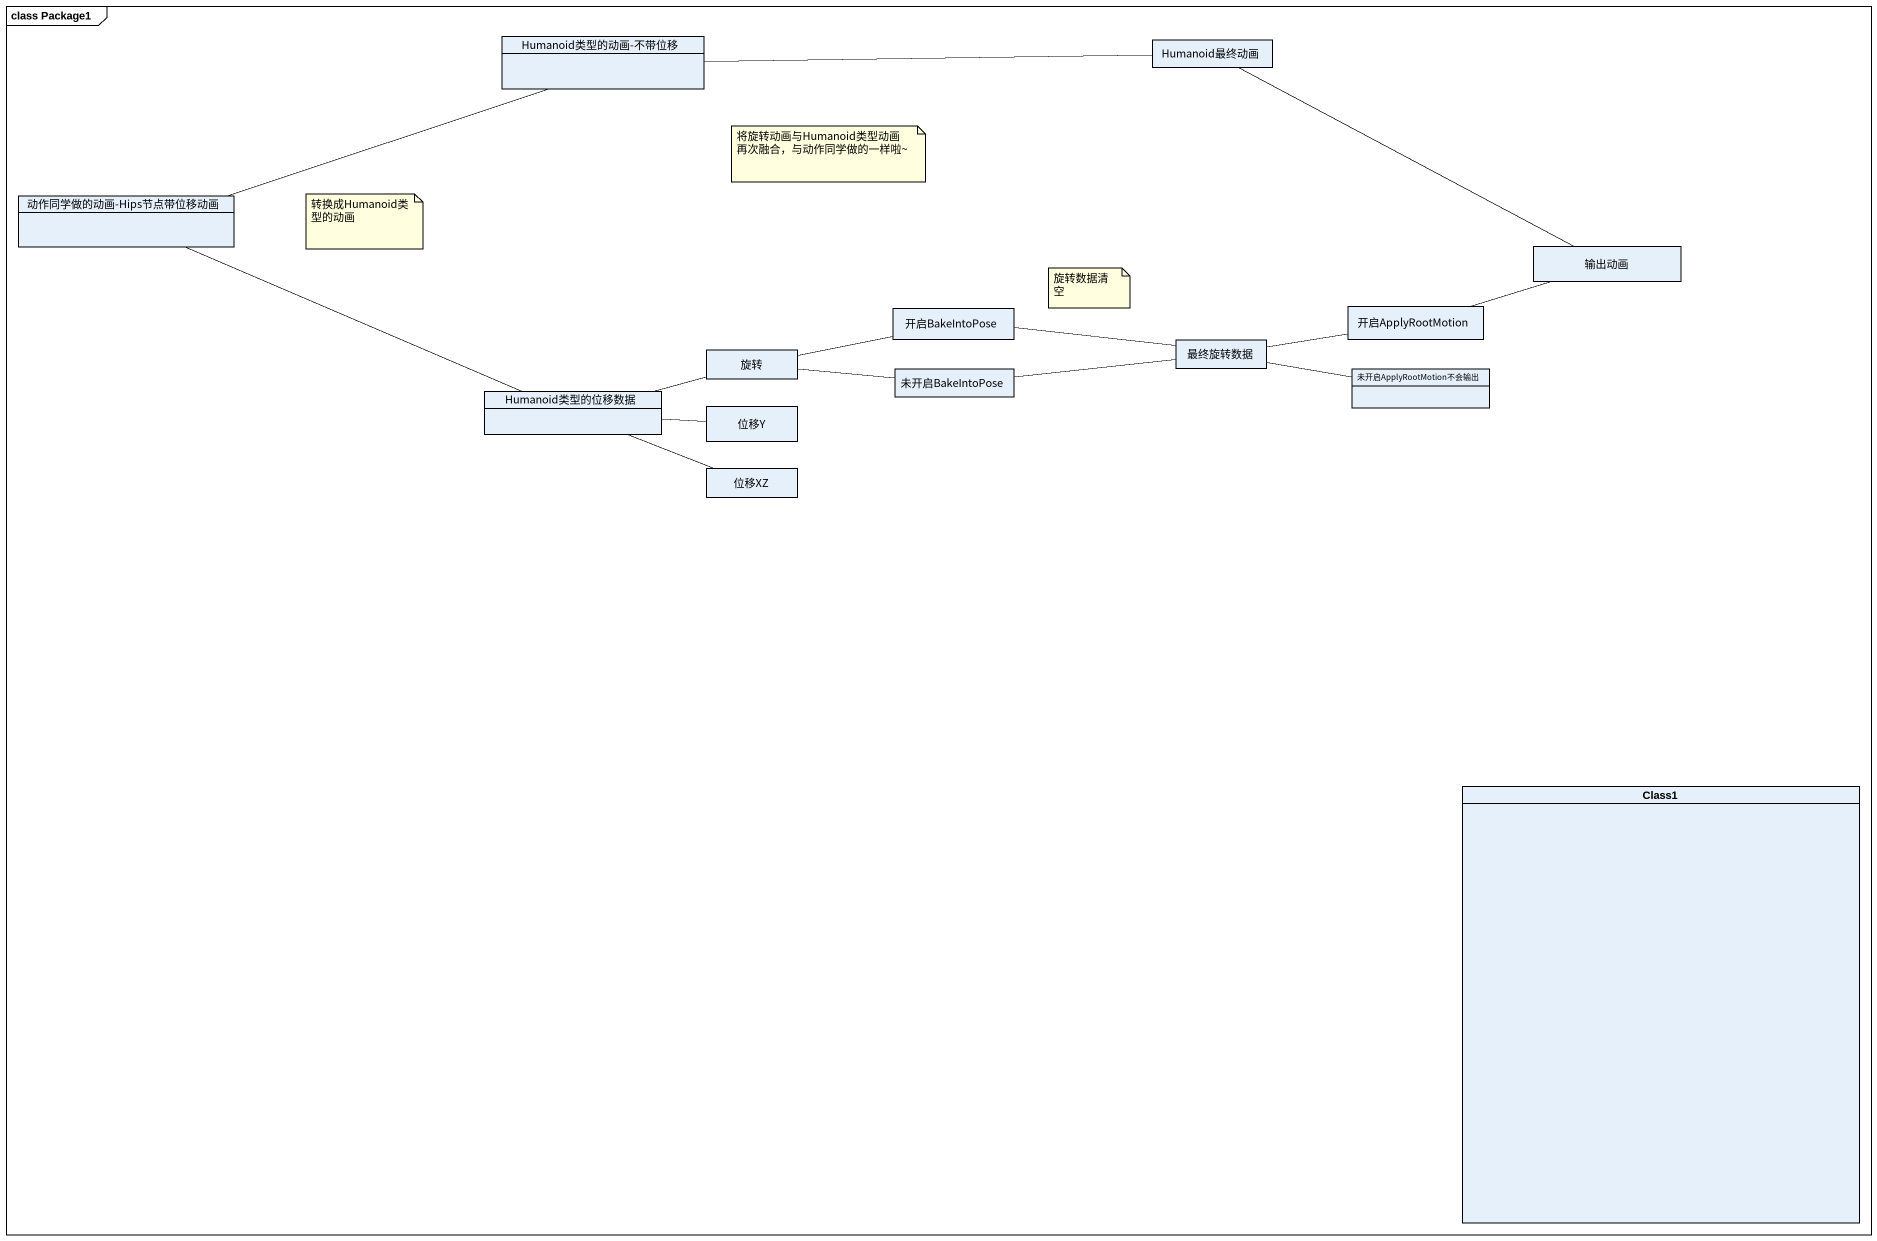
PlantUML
@startuml
mainframe class Package1
hide circle
hide empty members
class "Humanoid类型的动画-不带位移" as Humanoid类型的动画_不带位移
class Humanoid最终动画
class "动作同学做的动画-Hips节点带位移动画" as 动作同学做的动画_Hips节点带位移动画
class 输出动画
class 开启BakeIntoPose
class 开启ApplyRootMotion
class 旋转
class 最终旋转数据
class Humanoid类型的位移数据
class 位移Y
class 未开启BakeIntoPose
class 未开启ApplyRootMotion不会输出
class 位移XZ
class Class1
Humanoid类型的动画_不带位移 -right- Humanoid最终动画
Humanoid最终动画 -right- 输出动画
动作同学做的动画_Hips节点带位移动画 -right- Humanoid类型的动画_不带位移
动作同学做的动画_Hips节点带位移动画 -right- Humanoid类型的位移数据
开启BakeIntoPose -right- 最终旋转数据
开启ApplyRootMotion -right- 输出动画
旋转 -right- 开启BakeIntoPose
旋转 -right- 未开启BakeIntoPose
最终旋转数据 -right- 开启ApplyRootMotion
最终旋转数据 -right- 未开启ApplyRootMotion不会输出
Humanoid类型的位移数据 -right- 旋转
Humanoid类型的位移数据 -right- 位移Y
Humanoid类型的位移数据 -right- 位移XZ
未开启BakeIntoPose -right- 最终旋转数据
note as N1
  将旋转动画与Humanoid类型动画再次融合，与动作同学做的一样啦~
end note
note as N2
  转换成Humanoid类型的动画
end note
note as N3
  旋转数据清空
end note
@enduml
